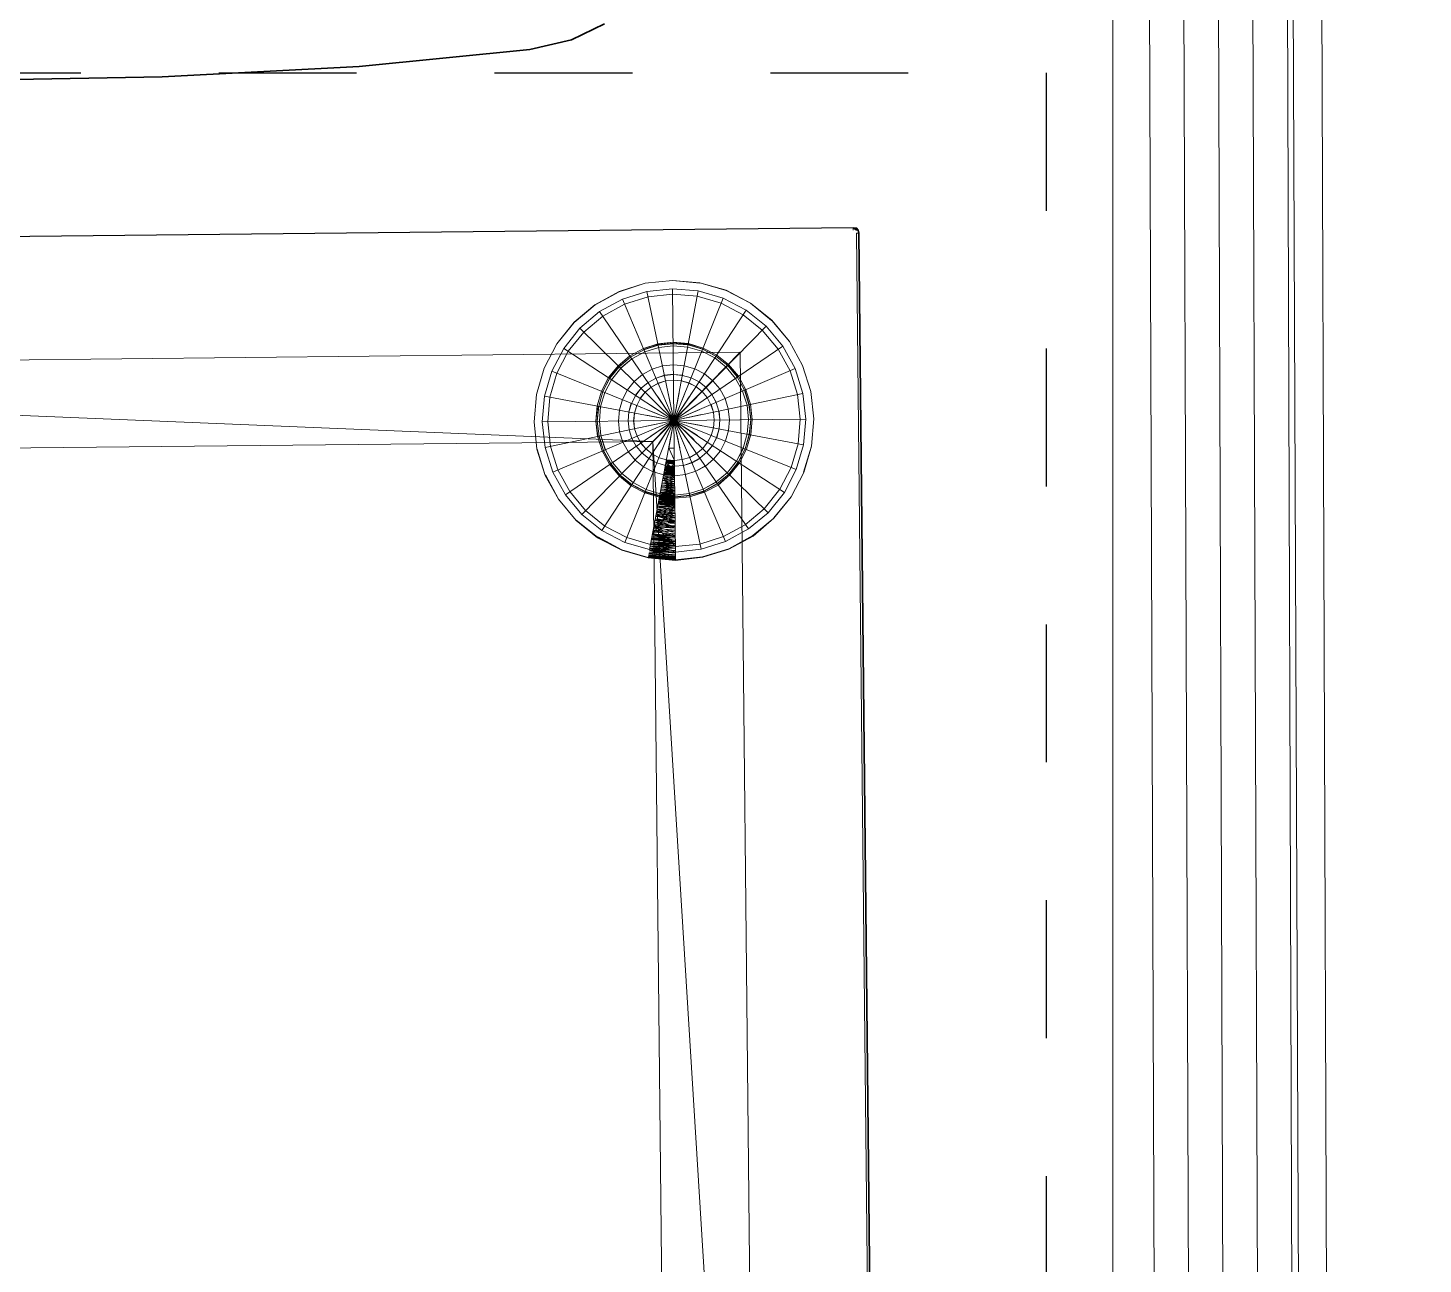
# Model space of a CAD drawing. Header units: millimetres. Extents: x 233224 to 234067, y -13631 to -11613.
# Drawn here: x 234019.46 to 234059.92, y -12731.96 to -12696.1 of the extents above; entities that cross this region are included whole.
import ezdxf

# ---------------------------------------------------------------- set-up
doc = ezdxf.new("R2010")
doc.units = ezdxf.units.MM
doc.header["$MEASUREMENT"] = 0
doc.set_wipeout_variables(frame=1)
doc.linetypes.add('Contour Line', pattern=[80, 40, -40])
doc.linetypes.add('Wipeout_Contour', pattern=[1000, 0, -1000])
doc.layers.add('2D Drafting - General_Pen_No__4', color=7, linetype='Continuous', lineweight=20, true_color=0x029e21)
doc.layers.add('Structural - Bearing_Pen_No__87', color=7, linetype='Continuous', lineweight=20, true_color=0x6a6a6a)
for name, color, linetype in [('A_FLOR_PATT', 7, 'Continuous'), ('Doseme - BA', 7, 'Continuous'), ('Structural - Bearing', 7, 'Continuous')]:
    doc.layers.add(name, color=color, linetype=linetype)
for name, color, linetype, lineweight in [('A_FLOR_PATT_Pen_No__7', 7, 'Continuous', 35), ('Doseme - BA_Pen_No__41', 7, 'Continuous', 25), ('Int - Furniture _Pen_No__75', 6, 'Continuous', 20)]:
    doc.layers.add(name, color=color, linetype=linetype, lineweight=lineweight)

# ---------------------------------------------------------------- blocks, each defined once
blk = doc.blocks.new('Slab_23', base_point=(233941.61, -4471.6))
at = {"layer": 'Doseme - BA_Pen_No__41', "linetype": 'Contour Line', "flags": 128}
blk.add_lwpolyline([(233941.61, -4471.6), (233941.61, -5171.6), (233241.61, -5171.6), (233241.61, -4471.6)], close=True, dxfattribs=at)
blk = doc.blocks.new('Wall_28', base_point=(233960.98, -1398.43))
at = {"color": 254, "linetype": 'Wipeout_Contour', "lineweight": 0, "ltscale": 936822.845006}
blk.add_wipeout([(234050.92, -12901.88), (234010.98, -1398.25), (234000.98, -1398.29), (234040.92, -12901.91)], dxfattribs=at).dxf.layer = 'Structural - Bearing'
at = {"color": 254, "linetype": 'Wipeout_Contour', "lineweight": 0, "ltscale": 936782.880162}
blk.add_wipeout([(234040.92, -12901.91), (234000.98, -1398.29), (233990.98, -1398.32), (234030.92, -12901.95)], dxfattribs=at).dxf.layer = 'Structural - Bearing'
at = {"color": 254, "linetype": 'Wipeout_Contour', "lineweight": 0, "ltscale": 936742.91532}
blk.add_wipeout([(234030.92, -12901.95), (233990.98, -1398.32), (233980.98, -1398.36), (234020.92, -12901.98)], dxfattribs=at).dxf.layer = 'Structural - Bearing'
at = {"color": 254, "linetype": 'Wipeout_Contour', "lineweight": 0, "ltscale": 936702.950482}
blk.add_wipeout([(234020.92, -12901.98), (233980.98, -1398.36), (233970.98, -1398.39), (234010.92, -12902.01)], dxfattribs=at).dxf.layer = 'Structural - Bearing'
at = {"color": 254, "linetype": 'Wipeout_Contour', "lineweight": 0, "ltscale": 936662.985647}
blk.add_wipeout([(234010.92, -12902.01), (233970.98, -1398.39), (233960.98, -1398.43), (234000.92, -12902.05)], dxfattribs=at).dxf.layer = 'Structural - Bearing'
at = {"layer": 'Structural - Bearing_Pen_No__87', "linetype": 'Continuous'}
for p, q in [((234010.92, -12902.01), (233970.98, -1398.39)), ((234020.92, -12901.98), (233980.98, -1398.36)), ((234030.92, -12901.95), (233990.98, -1398.32)), ((234040.92, -12901.91), (234000.98, -1398.29))]:
    blk.add_line(p, q, dxfattribs=at)
at = {"layer": 'Structural - Bearing_Pen_No__87', "linetype": 'Continuous', "flags": 128}
for points in [[(233960.98, -1398.43), (234000.92, -12902.05)], [(234050.92, -12901.88), (234010.98, -1398.25)]]:
    blk.add_lwpolyline(points, dxfattribs=at)
blk = doc.blocks.new('k70_2')
at = {"layer": 'Int - Furniture _Pen_No__75', "linetype": 'Continuous'}
for p, q in [((707.21, 9.34), (699.78, 705.28)), ((707.08, 9.34), (699.78, 705.28)), ((707.21, 9.34), (699.91, 705.29)), ((634.1, 77.85), (658.09, 665.23)), ((664.57, 48.02), (658.09, 665.23)), ((628.26, 634.77), (634.1, 77.85)), ((614.35, 110.12), (622.49, 114.6)), ((614.35, 110.06), (622.49, 114.6)), ((614.35, 110.06), (622.61, 114.54)), ((622.49, 114.6), (631.49, 117.44)), ((622.49, 114.6), (631.49, 117.38)), ((623.61, 112.04), (632, 114.7)), ((631.49, 117.44), (640.76, 118.45)), ((632, 114.7), (640.79, 115.64)), ((632, 114.7), (641.26, 70.61)), ((640.76, 118.45), (650.17, 117.63)), ((640.79, 115.64), (649.58, 114.89)), ((640.79, 115.64), (641.26, 70.61)), ((649.58, 114.89), (641.26, 70.61)), ((649.58, 114.89), (658.15, 112.4)), ((650.17, 117.63), (659.1, 114.99)), ((650.17, 117.57), (659.1, 114.99)), ((659.1, 114.99), (667.45, 110.61)), ((659.1, 114.99), (667.45, 110.67)), ((607.1, 104.06), (614.35, 110.12)), ((607.1, 104.06), (614.35, 110.06)), ((615.84, 107.75), (623.61, 112.04)), ((624.36, 110.35), (616.95, 106.24)), ((623.61, 112.04), (641.26, 70.61)), ((632.39, 112.87), (624.36, 110.35)), ((640.81, 113.75), (632.39, 112.87)), ((649.23, 113.05), (640.81, 113.75)), ((658.15, 112.4), (641.26, 70.61)), ((657.44, 110.7), (649.23, 113.05)), ((664.93, 106.75), (657.44, 110.7)), ((658.15, 112.4), (665.88, 108.28)), ((667.45, 110.67), (674.83, 104.77)), ((667.45, 110.61), (674.71, 104.71)), ((609.07, 102.13), (615.84, 107.75)), ((616.95, 106.24), (610.42, 100.8)), ((615.84, 107.75), (641.26, 70.61)), ((665.88, 108.28), (641.26, 70.61)), ((671.46, 101.44), (664.93, 106.75)), ((665.88, 108.28), (672.78, 102.8)), ((601.18, 96.74), (607.1, 104.06)), ((601.18, 96.8), (607.1, 104.06)), ((601.31, 96.74), (607.1, 104.06)), ((601.31, 96.74), (607.22, 104)), ((603.65, 95.23), (609.07, 102.13)), ((610.42, 100.8), (605.12, 94.22)), ((609.07, 102.13), (641.26, 70.61)), ((672.78, 102.8), (641.26, 70.61)), ((676.89, 94.97), (671.46, 101.44)), ((672.78, 102.8), (678.46, 96.02)), ((674.71, 104.77), (680.77, 97.57)), ((680.77, 97.63), (674.83, 104.77)), ((674.83, 104.77), (680.77, 97.57)), ((596.88, 88.45), (601.18, 96.8)), ((596.88, 88.45), (601.31, 96.74)), ((596.88, 88.45), (601.18, 96.74)), ((597, 88.39), (601.43, 96.68)), ((635.85, 96.73), (630.87, 95.16)), ((630.99, 94.73), (635.86, 96.31)), ((630.99, 94.73), (635.86, 96.24)), ((636.12, 95.57), (631.24, 94.06)), ((631.24, 94.12), (636.12, 95.57)), ((635.85, 96.73), (640.98, 97.27)), ((635.85, 96.67), (640.98, 97.27)), ((635.86, 96.24), (640.98, 96.84)), ((636.12, 95.57), (640.99, 96.11)), ((640.98, 97.27), (646.23, 96.78)), ((640.98, 97.27), (646.23, 96.84)), ((640.98, 96.84), (646.12, 96.42)), ((640.98, 96.84), (646.12, 96.35)), ((640.99, 96.11), (646, 95.68)), ((678.46, 96.02), (641.26, 70.61)), ((646, 95.68), (650.77, 94.27)), ((646.12, 96.35), (651.13, 94.94)), ((651.25, 95.37), (646.23, 96.84)), ((678.46, 96.02), (682.7, 88.25)), ((685.37, 89.38), (680.77, 97.63)), ((680.77, 97.57), (685.25, 89.32)), ((680.77, 97.57), (685.25, 89.38)), ((599.57, 87.38), (603.65, 95.23)), ((605.12, 94.22), (601.29, 86.73)), ((603.65, 95.23), (641.26, 70.61)), ((622.26, 89.27), (626.26, 92.67)), ((622.26, 89.27), (626.26, 92.6)), ((622.5, 88.96), (626.5, 92.3)), ((622.5, 88.96), (626.5, 92.24)), ((626.88, 91.64), (623.12, 88.42)), ((630.87, 95.16), (626.26, 92.67)), ((626.5, 92.3), (630.99, 94.79)), ((626.5, 92.24), (630.99, 94.73)), ((631.24, 94.06), (626.88, 91.64)), ((655.19, 91.93), (650.77, 94.27)), ((651.13, 94.94), (655.68, 92.61)), ((651.13, 94.94), (655.68, 92.55)), ((655.91, 92.98), (651.25, 95.37)), ((659.14, 88.79), (655.19, 91.93)), ((655.68, 92.61), (659.74, 89.41)), ((655.68, 92.55), (659.61, 89.35)), ((655.91, 92.98), (659.98, 89.66)), ((655.91, 92.91), (659.98, 89.66)), ((681, 87.56), (676.89, 94.97)), ((594.28, 79.45), (596.88, 88.45)), ((594.41, 79.45), (597, 88.39)), ((597.1, 78.93), (599.57, 87.38)), ((601.29, 86.73), (598.81, 78.58)), ((599.57, 87.38), (641.26, 70.61)), ((618.88, 85.2), (622.26, 89.27)), ((619, 85.2), (622.26, 89.27)), ((619.26, 84.97), (622.5, 88.96)), ((619.38, 84.97), (622.5, 88.96)), ((623.12, 88.42), (619.99, 84.54)), ((627.69, 83.89), (630.59, 86.3)), ((627.69, 83.89), (630.59, 86.24)), ((633.87, 88.11), (630.59, 86.3)), ((633.87, 88.11), (637.4, 89.18)), ((633.87, 88.05), (637.4, 89.18)), ((635.13, 85), (638.05, 85.95)), ((635.13, 85.06), (638.05, 85.95)), ((637.4, 89.18), (641.06, 89.58)), ((638.05, 85.95), (641.09, 86.28)), ((641.06, 89.58), (644.84, 89.25)), ((641.09, 86.28), (644.15, 86.02)), ((682.7, 88.25), (641.26, 70.61)), ((644.15, 86.02), (647.21, 85.19)), ((644.15, 86.02), (647.09, 85.13)), ((644.84, 89.25), (648.39, 88.2)), ((644.84, 89.25), (648.39, 88.26)), ((651.71, 86.53), (648.39, 88.26)), ((651.71, 86.53), (654.55, 84.18)), ((651.71, 86.47), (654.55, 84.18)), ((659.14, 88.85), (662.35, 84.99)), ((662.35, 84.99), (659.14, 88.79)), ((659.61, 89.35), (662.95, 85.42)), ((659.74, 89.35), (662.95, 85.42)), ((659.98, 89.66), (663.32, 85.67)), ((683.53, 79.47), (681, 87.56)), ((682.7, 88.25), (685.35, 79.86)), ((685.25, 89.38), (688.16, 80.44)), ((685.37, 89.38), (688.16, 80.44)), ((618.88, 85.2), (616.49, 80.54)), ((616.86, 80.42), (619.26, 84.97)), ((616.98, 80.36), (619.38, 84.97)), ((617.6, 80.12), (619.99, 84.54)), ((625.4, 81), (627.69, 83.89)), ((630.15, 81.6), (628.23, 79.2)), ((632.45, 83.51), (630.15, 81.6)), ((631.52, 80.2), (633.57, 82)), ((631.52, 80.2), (633.57, 81.94)), ((635.13, 85), (632.45, 83.51)), ((633.57, 81.94), (635.88, 83.24)), ((633.57, 82), (635.88, 83.24)), ((635.88, 83.24), (638.43, 84.07)), ((638.43, 84.07), (641.11, 84.39)), ((638.43, 84.07), (641.11, 84.33)), ((641.11, 84.39), (643.8, 84.12)), ((641.11, 84.33), (643.8, 84.12)), ((643.8, 84.12), (646.49, 83.35)), ((643.8, 84.12), (646.37, 83.35)), ((646.37, 83.35), (648.83, 82.1)), ((649.91, 83.7), (647.09, 85.13)), ((648.83, 82.16), (650.92, 80.41)), ((648.83, 82.1), (650.92, 80.41)), ((649.91, 83.76), (652.25, 81.83)), ((649.91, 83.7), (652.25, 81.83)), ((652.25, 81.83), (654.23, 79.47)), ((654.55, 84.18), (657.02, 81.33)), ((657.02, 81.33), (658.76, 78.05)), ((662.35, 84.99), (664.71, 80.61)), ((662.95, 85.42), (665.44, 80.93)), ((662.95, 85.42), (665.44, 80.87)), ((663.32, 85.67), (665.81, 81.05)), ((634.1, 77.85), (47.29, 41.54)), ((634.1, 77.85), (77.24, 72.01)), ((593.41, 70.1), (594.28, 79.45)), ((593.53, 70.1), (594.41, 79.45)), ((593.53, 70.1), (594.28, 79.45)), ((594.28, 79.45), (593.65, 70.11)), ((594.65, 79.4), (593.65, 70.11)), ((593.65, 70.11), (594.53, 79.4)), ((593.65, 70.11), (594.41, 79.39)), ((593.77, 70.11), (594.65, 79.4)), ((594.89, 79.33), (593.77, 70.11)), ((593.9, 70.11), (594.65, 79.4)), ((594.41, 79.39), (593.9, 70.11)), ((594.02, 70.11), (594.89, 79.33)), ((595.26, 79.27), (594.02, 70.11)), ((594.65, 79.4), (594.26, 70.11)), ((594.26, 70.11), (595.14, 79.27)), ((594.51, 70.11), (595.26, 79.27)), ((595.88, 79.16), (594.51, 70.11)), ((595.14, 79.27), (594.75, 70.12)), ((594.75, 70.12), (595.64, 79.22)), ((595.12, 70.12), (595.88, 79.16)), ((596.74, 78.99), (595.12, 70.12)), ((595.64, 79.22), (595.36, 70.12)), ((595.36, 70.12), (596.25, 79.1)), ((595.85, 70.13), (596.74, 78.99)), ((597.47, 78.82), (595.85, 70.13)), ((596.25, 79.1), (596.09, 70.13)), ((596.09, 70.13), (596.86, 78.99)), ((596.21, 70.13), (597.1, 78.93)), ((599.79, 78.41), (596.21, 70.13)), ((596.7, 70.14), (597.47, 78.82)), ((598.32, 78.7), (596.7, 70.14)), ((596.86, 78.99), (596.83, 70.14)), ((596.83, 70.14), (597.59, 78.82)), ((597.1, 78.93), (641.26, 70.61)), ((597.59, 78.82), (597.56, 70.15)), ((597.56, 70.15), (598.32, 78.7)), ((599.05, 78.52), (597.56, 70.15)), ((598.17, 70.15), (598.81, 78.58)), ((599.18, 78.52), (598.17, 70.15)), ((598.32, 78.7), (598.29, 70.15)), ((598.29, 70.15), (598.93, 78.58)), ((598.29, 70.15), (599.05, 78.52)), ((605.42, 77.31), (598.29, 70.15)), ((598.81, 78.58), (598.41, 70.16)), ((598.41, 70.16), (599.18, 78.52)), ((598.41, 70.16), (599.05, 78.52)), ((599.79, 78.41), (598.41, 70.16)), ((598.93, 78.58), (599.02, 70.16)), ((599.05, 78.52), (599.02, 70.16)), ((599.02, 70.16), (599.66, 78.41)), ((599.02, 70.16), (599.79, 78.41)), ((602.48, 77.89), (599.02, 70.16)), ((599.14, 70.16), (599.79, 78.41)), ((600.9, 78.17), (599.14, 70.16)), ((599.66, 78.41), (599.88, 70.17)), ((599.66, 78.41), (599.75, 70.17)), ((599.75, 70.17), (600.4, 78.3)), ((599.88, 70.17), (600.65, 78.23)), ((600.24, 70.17), (600.9, 78.17)), ((602.24, 77.95), (600.24, 70.17)), ((600.4, 78.3), (600.37, 70.18)), ((600.37, 70.18), (601.14, 78.17)), ((600.65, 78.23), (601.1, 70.18)), ((601.14, 78.17), (601.1, 70.18)), ((601.1, 70.18), (601.75, 78.06)), ((601.46, 70.19), (602.24, 77.95)), ((603.7, 77.65), (601.46, 70.19)), ((601.75, 78.06), (601.71, 70.19)), ((601.71, 70.19), (602.36, 77.95)), ((601.75, 78.06), (602.44, 70.2)), ((601.83, 70.19), (602.48, 77.89)), ((604.92, 77.42), (601.83, 70.19)), ((602.36, 77.95), (612.45, 70.3)), ((602.44, 70.2), (603.09, 77.78)), ((603.05, 70.2), (603.7, 77.65)), ((605.17, 77.43), (603.05, 70.2)), ((603.09, 77.78), (603.78, 70.21)), ((603.78, 70.21), (604.44, 77.54)), ((604.39, 70.22), (604.92, 77.42)), ((607.25, 77.02), (604.39, 70.22)), ((604.44, 77.54), (605.25, 70.23)), ((604.52, 70.22), (605.17, 77.43)), ((606.52, 77.14), (604.52, 70.22)), ((604.88, 70.22), (605.42, 77.31)), ((607.01, 77.02), (604.88, 70.22)), ((605.25, 70.23), (605.79, 77.25)), ((605.79, 77.25), (606.47, 70.24)), ((605.98, 70.24), (606.52, 77.14)), ((607.62, 76.9), (605.98, 70.24)), ((606.47, 70.24), (607.13, 77.02)), ((606.47, 70.24), (607.01, 77.02)), ((608.6, 76.73), (606.47, 70.24)), ((606.71, 70.24), (607.25, 77.02)), ((609.21, 76.62), (606.71, 70.24)), ((607.08, 70.25), (607.62, 76.9)), ((608.72, 76.73), (607.08, 70.25)), ((607.13, 77.02), (607.93, 70.26)), ((607.93, 70.26), (608.47, 76.79)), ((608.06, 70.26), (608.6, 76.73)), ((610.32, 76.44), (608.06, 70.26)), ((608.18, 70.26), (608.72, 76.73)), ((609.82, 76.5), (608.18, 70.26)), ((608.47, 76.79), (609.4, 70.27)), ((608.67, 70.26), (609.21, 76.62)), ((610.93, 76.33), (608.67, 70.26)), ((609.28, 70.27), (609.82, 76.5)), ((610.93, 76.33), (609.28, 70.27)), ((609.4, 70.27), (609.94, 76.5)), ((609.76, 70.27), (610.32, 76.44)), ((609.94, 76.5), (610.99, 70.29)), ((610.38, 70.28), (610.93, 76.33)), ((615.08, 75.52), (616.61, 80.54)), ((615.08, 75.52), (616.49, 80.54)), ((615.33, 75.46), (616.86, 80.42)), ((615.45, 75.46), (616.86, 80.42)), ((615.57, 75.47), (616.98, 80.36)), ((617.6, 80.12), (616.18, 75.28)), ((616.18, 75.34), (617.6, 80.12)), ((622.66, 74.13), (623.72, 77.68)), ((623.72, 77.68), (625.4, 81)), ((625.85, 73.49), (626.79, 76.43)), ((628.23, 79.2), (626.79, 76.43)), ((626.79, 76.43), (628.11, 79.2)), ((628.5, 75.72), (629.83, 78.12)), ((629.83, 78.12), (631.52, 80.2)), ((634.1, 77.85), (664.57, 48.02)), ((641.26, 70.61), (634.48, 77.3)), ((641.26, 70.61), (635.93, 78.48)), ((641.26, 70.61), (639.33, 79.99)), ((641.26, 70.61), (643.11, 80.03)), ((685.35, 79.86), (641.26, 70.61)), ((641.26, 70.61), (644.82, 79.49)), ((641.26, 70.61), (646.54, 78.59)), ((641.26, 70.61), (648.02, 77.45)), ((650.92, 80.41), (652.65, 78.36)), ((652.65, 78.36), (654.02, 75.99)), ((652.65, 78.36), (653.89, 75.99)), ((654.23, 79.47), (655.72, 76.74)), ((655.72, 76.74), (656.73, 73.82)), ((655.72, 76.74), (656.61, 73.82)), ((658.76, 78.05), (659.9, 74.52)), ((666.22, 75.81), (664.71, 80.61)), ((665.44, 80.87), (666.96, 76.01)), ((665.56, 80.93), (667.08, 76.01)), ((665.81, 81.05), (667.32, 76.07)), ((665.81, 81.05), (667.44, 76.07)), ((684.47, 71.06), (683.53, 79.47)), ((685.35, 79.86), (686.3, 71.08)), ((688.16, 80.44), (689.11, 71.11)), ((611.9, 76.16), (609.76, 70.27)), ((612.02, 76.1), (610.38, 70.28)), ((610.99, 70.29), (611.41, 76.21)), ((611.35, 70.29), (611.9, 76.16)), ((613.37, 75.86), (611.35, 70.29)), ((611.41, 76.21), (612.57, 70.3)), ((611.47, 70.29), (612.02, 76.1)), ((613, 75.92), (611.47, 70.29)), ((611.6, 70.29), (612.02, 76.1)), ((612.63, 75.98), (611.6, 70.29)), ((612.08, 70.3), (612.63, 75.98)), ((613.12, 75.92), (612.08, 70.3)), ((612.45, 70.3), (612.88, 75.92)), ((612.57, 70.3), (613, 75.92)), ((614.1, 75.69), (612.57, 70.3)), ((612.69, 70.31), (613.12, 75.92)), ((613.61, 75.81), (612.69, 70.31)), ((612.88, 75.92), (612.94, 70.31)), ((612.94, 70.31), (613.37, 75.86)), ((612.94, 70.31), (613.49, 75.86)), ((614.83, 75.58), (612.94, 70.31)), ((613, 75.92), (614.16, 70.32)), ((613.18, 70.31), (613.61, 75.81)), ((614.1, 75.75), (613.18, 70.31)), ((613.49, 75.86), (613.43, 70.31)), ((613.43, 70.31), (613.98, 75.75)), ((613.55, 70.31), (614.1, 75.75)), ((614.47, 75.63), (613.55, 70.31)), ((613.67, 70.32), (614.1, 75.69)), ((615.82, 75.4), (613.67, 70.32)), ((613.98, 75.75), (613.92, 70.32)), ((613.92, 70.32), (614.34, 75.63)), ((613.92, 70.32), (614.47, 75.63)), ((614.71, 75.58), (613.92, 70.32)), ((614.16, 70.32), (614.59, 75.64)), ((614.34, 75.63), (614.28, 70.32)), ((614.28, 70.32), (614.83, 75.58)), ((614.28, 70.32), (614.71, 75.58)), ((614.95, 75.52), (614.28, 70.32)), ((614.4, 70.32), (614.83, 75.58)), ((616.18, 75.34), (614.4, 70.32)), ((615.2, 75.52), (614.53, 70.32)), ((614.53, 70.32), (614.95, 75.52)), ((614.59, 75.64), (615.75, 70.34)), ((614.83, 75.58), (614.65, 70.33)), ((615.2, 75.52), (614.65, 70.33)), ((614.65, 70.33), (615.08, 75.52)), ((615.08, 75.52), (614.77, 70.33)), ((614.77, 70.33), (615.2, 75.52)), ((615.45, 75.46), (614.77, 70.33)), ((615.33, 75.46), (614.77, 70.33)), ((615.08, 75.52), (614.89, 70.33)), ((615.45, 75.46), (614.89, 70.33)), ((614.89, 70.33), (615.33, 75.46)), ((615.01, 70.33), (615.57, 75.47)), ((615.33, 75.46), (615.01, 70.33)), ((615.01, 70.33), (615.45, 75.46)), ((615.82, 75.4), (615.01, 70.33)), ((615.14, 70.33), (615.57, 75.47)), ((615.45, 75.46), (615.14, 70.33)), ((615.32, 75.52), (615.32, 75.46)), ((615.32, 75.46), (615.32, 75.52)), ((615.57, 75.47), (615.38, 70.33)), ((615.38, 70.33), (615.82, 75.4)), ((616.18, 75.34), (615.38, 70.33)), ((621.81, 74.24), (615.38, 70.33)), ((615.82, 75.4), (615.75, 70.34)), ((615.75, 70.34), (616.18, 75.34)), ((616.67, 75.23), (615.75, 70.34)), ((616.18, 75.28), (616.23, 70.34)), ((616.23, 70.34), (616.67, 75.23)), ((617.28, 75.11), (616.23, 70.34)), ((616.67, 75.23), (616.84, 70.35)), ((616.84, 70.35), (617.28, 75.11)), ((616.84, 70.35), (617.16, 75.11)), ((617.89, 75), (616.84, 70.35)), ((617.16, 75.11), (617.33, 70.35)), ((617.33, 70.35), (617.77, 75)), ((617.46, 70.36), (617.89, 75)), ((618.63, 74.88), (617.46, 70.36)), ((617.77, 75), (618.07, 70.36)), ((618.07, 70.36), (618.5, 74.88)), ((618.19, 70.36), (618.63, 74.88)), ((619.24, 74.76), (618.19, 70.36)), ((618.5, 74.88), (618.8, 70.37)), ((618.8, 70.37), (619.11, 74.76)), ((618.92, 70.37), (619.24, 74.76)), ((619.97, 74.59), (618.92, 70.37)), ((619.11, 74.76), (619.53, 70.38)), ((619.53, 70.38), (619.85, 74.65)), ((619.65, 70.38), (619.97, 74.59)), ((620.71, 74.48), (619.65, 70.38)), ((619.85, 74.65), (620.38, 70.39)), ((620.38, 70.39), (620.71, 74.48)), ((621.44, 74.3), (620.38, 70.39)), ((620.71, 74.48), (621.12, 70.39)), ((621.12, 70.39), (621.44, 74.3)), ((622.3, 74.19), (621.12, 70.39)), ((621.44, 74.3), (621.97, 70.4)), ((621.48, 70.4), (621.81, 74.24)), ((624.98, 73.66), (621.48, 70.4)), ((621.97, 70.4), (622.3, 74.19)), ((627.8, 73.14), (621.97, 70.4)), ((622.3, 74.19), (626.49, 70.45)), ((622.34, 70.41), (622.66, 74.13)), ((622.79, 74.07), (622.34, 70.41)), ((622.66, 74.13), (622.46, 70.41)), ((622.91, 74.07), (622.46, 70.41)), ((622.46, 70.41), (622.79, 74.07)), ((622.79, 74.07), (622.58, 70.41)), ((622.58, 70.41), (622.91, 74.07)), ((623.15, 74.02), (622.58, 70.41)), ((622.91, 74.07), (622.7, 70.41)), ((622.7, 70.41), (623.03, 74.01)), ((622.83, 70.41), (623.15, 74.02)), ((623.52, 73.96), (622.83, 70.41)), ((622.95, 70.41), (623.27, 74.02)), ((623.03, 74.01), (622.95, 70.41)), ((623.27, 74.02), (623.19, 70.42)), ((623.19, 70.42), (623.52, 73.96)), ((623.88, 73.9), (623.19, 70.42)), ((623.52, 73.96), (623.56, 70.42)), ((623.56, 70.42), (623.88, 73.9)), ((624.25, 73.79), (623.56, 70.42)), ((623.88, 73.9), (623.8, 70.42)), ((623.8, 70.42), (624.13, 73.85)), ((623.92, 70.42), (624.25, 73.79)), ((626.7, 73.38), (623.92, 70.42)), ((624.13, 73.85), (624.05, 70.42)), ((624.05, 70.42), (624.37, 73.79)), ((624.37, 73.79), (624.29, 70.43)), ((624.29, 70.43), (624.62, 73.72)), ((624.62, 73.72), (624.66, 70.43)), ((624.66, 70.43), (624.86, 73.66)), ((624.78, 70.43), (624.98, 73.66)), ((625.36, 73.61), (624.78, 70.43)), ((624.86, 73.66), (624.9, 70.43)), ((624.9, 70.43), (625.11, 73.67)), ((625.02, 70.43), (625.36, 73.61)), ((625.6, 73.55), (625.02, 70.43)), ((625.11, 73.67), (625.15, 70.44)), ((625.15, 70.44), (625.36, 73.61)), ((625.73, 73.55), (625.27, 70.44)), ((625.27, 70.44), (625.6, 73.55)), ((625.36, 73.61), (625.39, 70.44)), ((625.39, 70.44), (625.6, 73.55)), ((625.6, 73.55), (625.51, 70.44)), ((625.51, 70.44), (625.73, 73.55)), ((625.85, 73.49), (625.51, 70.44)), ((625.73, 73.49), (625.63, 70.44)), ((625.63, 70.44), (625.85, 73.49)), ((626.37, 70.45), (626.7, 73.38)), ((626.95, 73.33), (626.37, 70.45)), ((626.49, 70.45), (626.7, 73.32)), ((626.7, 73.32), (626.73, 70.45)), ((626.73, 70.45), (626.95, 73.33)), ((627.19, 73.27), (626.73, 70.45)), ((626.95, 73.27), (626.98, 70.46)), ((626.98, 70.46), (627.19, 73.27)), ((627.43, 73.2), (626.98, 70.46)), ((627.56, 73.2), (627.1, 70.46)), ((627.1, 70.46), (627.43, 73.2)), ((627.19, 73.27), (627.22, 70.46)), ((627.22, 70.46), (627.43, 73.2)), ((627.43, 73.2), (627.34, 70.46)), ((627.34, 70.46), (627.56, 73.2)), ((627.68, 73.14), (627.34, 70.46)), ((627.56, 73.2), (627.46, 70.46)), ((627.8, 73.14), (627.46, 70.46)), ((627.46, 70.46), (627.68, 73.14)), ((627.68, 73.14), (627.59, 70.46)), ((627.59, 70.46), (627.8, 73.14)), ((631.84, 72.4), (627.59, 70.46)), ((627.8, 73.14), (628.5, 75.72)), ((631.74, 70.51), (631.84, 72.4)), ((641.26, 70.61), (631.84, 72.4)), ((641.26, 70.61), (632.43, 74.17)), ((641.26, 70.61), (633.26, 75.83)), ((641.26, 70.61), (649.26, 76)), ((641.26, 70.61), (650.13, 74.36)), ((641.26, 70.61), (650.64, 72.59)), ((653.89, 75.99), (654.78, 73.43)), ((654.02, 75.99), (654.78, 73.43)), ((654.78, 73.43), (655.05, 70.75)), ((656.61, 73.82), (657.01, 70.77)), ((656.73, 73.82), (657.13, 70.77)), ((656.73, 73.82), (657.01, 70.77)), ((659.9, 74.52), (660.3, 70.81)), ((666.77, 70.87), (666.22, 75.81)), ((666.96, 76.01), (667.5, 70.88)), ((667.08, 76.01), (667.63, 70.88)), ((667.32, 76.07), (667.99, 70.89)), ((667.44, 76.07), (667.99, 70.89)), ((594.48, 60.77), (593.41, 70.1)), ((593.53, 70.1), (593.41, 70.1)), ((593.65, 70.11), (593.53, 70.1)), ((594.48, 60.77), (593.53, 70.1)), ((594.61, 60.84), (593.65, 70.11)), ((593.9, 70.11), (593.65, 70.11)), ((594.26, 70.11), (593.9, 70.11)), ((594.75, 70.12), (594.26, 70.11)), ((595.36, 70.12), (594.75, 70.12)), ((596.09, 70.13), (595.36, 70.12)), ((596.21, 70.13), (596.09, 70.13)), ((641.26, 70.61), (596.21, 70.13)), ((597.28, 61.35), (596.21, 70.13)), ((597.28, 61.35), (641.26, 70.61)), ((598.17, 70.15), (598.99, 61.74)), ((599.93, 52.96), (641.26, 70.61)), ((604.17, 45.18), (641.26, 70.61)), ((609.73, 38.41), (641.26, 70.61)), ((615.19, 65.14), (614.65, 70.33)), ((615.55, 65.21), (615.01, 70.33)), ((615.67, 65.21), (615.14, 70.33)), ((616.28, 65.33), (615.75, 70.34)), ((616.62, 32.86), (641.26, 70.61)), ((622.74, 66.69), (622.34, 70.41)), ((624.49, 28.8), (641.26, 70.61)), ((625.91, 67.39), (625.63, 70.44)), ((626.91, 64.47), (625.91, 67.39)), ((626.79, 64.41), (625.91, 67.39)), ((627.86, 67.77), (627.59, 70.46)), ((628.61, 65.22), (627.86, 67.77)), ((641.26, 70.61), (631.88, 68.62)), ((641.26, 70.61), (632.51, 66.85)), ((632.93, 26.33), (641.26, 70.61)), ((641.26, 70.61), (633.37, 65.21)), ((641.26, 70.61), (634.62, 63.76)), ((641.26, 70.61), (636.09, 62.61)), ((641.26, 70.61), (639.53, 61.19)), ((686.3, 71.08), (641.26, 70.61)), ((641.73, 25.56), (641.26, 70.61)), ((641.26, 70.61), (643.31, 61.23)), ((650.51, 26.51), (641.26, 70.61)), ((641.26, 70.61), (645.01, 61.79)), ((659.02, 29.16), (641.26, 70.61)), ((641.26, 70.61), (646.71, 62.72)), ((666.67, 33.39), (641.26, 70.61)), ((641.26, 70.61), (648.16, 63.9)), ((673.45, 39.08), (641.26, 70.61)), ((641.26, 70.61), (649.37, 65.38)), ((678.99, 45.97), (641.26, 70.61)), ((641.26, 70.61), (650.21, 67.04)), ((683.06, 53.83), (641.26, 70.61)), ((641.26, 70.61), (650.68, 68.81)), ((685.54, 62.28), (641.26, 70.61)), ((654.84, 68.06), (654, 65.49)), ((654.84, 68.06), (654.13, 65.49)), ((655.05, 70.75), (654.84, 68.06)), ((655.85, 64.78), (656.67, 67.72)), ((657.01, 70.77), (656.67, 67.72)), ((657.01, 70.77), (656.79, 67.72)), ((659.98, 67.08), (658.91, 63.53)), ((660.3, 70.81), (659.98, 67.08)), ((666.33, 65.86), (666.77, 70.87)), ((667.5, 70.88), (667.07, 65.75)), ((667.75, 70.88), (667.19, 65.75)), ((667.99, 70.89), (667.43, 65.69)), ((667.99, 70.89), (667.55, 65.69)), ((683.7, 62.63), (684.47, 71.06)), ((686.3, 71.08), (685.54, 62.28)), ((689.11, 71.11), (688.22, 61.76)), ((689.11, 71.11), (688.35, 61.76)), ((616.71, 60.16), (615.19, 65.14)), ((616.83, 60.16), (615.19, 65.14)), ((617.19, 60.28), (615.55, 65.21)), ((617.07, 60.28), (615.55, 65.21)), ((615.67, 65.21), (617.19, 60.34)), ((617.19, 60.28), (615.67, 65.21)), ((617.8, 60.59), (616.28, 65.33)), ((623.88, 63.16), (622.74, 66.69)), ((625.62, 59.88), (623.88, 63.16)), ((625.74, 59.94), (623.88, 63.16)), ((628.29, 61.68), (626.79, 64.41)), ((626.91, 64.47), (628.41, 61.74)), ((629.99, 62.86), (628.61, 65.22)), ((631.72, 60.79), (629.99, 62.86)), ((631.72, 60.73), (629.99, 62.86)), ((652.81, 63.1), (651.12, 60.94)), ((652.81, 63.1), (651.12, 61)), ((654.41, 62.01), (652.48, 59.61)), ((654, 65.49), (652.81, 63.1)), ((654.13, 65.49), (652.81, 63.1)), ((655.85, 64.78), (654.41, 62.01)), ((655.85, 64.72), (654.41, 62.01)), ((658.91, 63.53), (657.24, 60.21)), ((664.92, 61.08), (666.33, 65.86)), ((667.07, 65.75), (665.65, 60.79)), ((667.07, 65.75), (665.65, 60.85)), ((667.19, 65.75), (665.65, 60.79)), ((667.55, 65.69), (666.02, 60.67)), ((667.43, 65.69), (666.02, 60.67)), ((681.35, 54.49), (683.7, 62.63)), ((685.54, 62.28), (683.06, 53.83)), ((597.26, 51.83), (594.48, 60.77)), ((597.38, 51.89), (594.61, 60.84)), ((599.93, 52.96), (597.28, 61.35)), ((598.99, 61.74), (601.63, 53.65)), ((616.71, 60.16), (619.19, 55.54)), ((619.56, 55.73), (617.07, 60.28)), ((619.68, 55.79), (617.19, 60.34)), ((619.68, 55.79), (617.19, 60.28)), ((617.8, 60.59), (620.29, 56.22)), ((620.17, 56.16), (617.8, 60.59)), ((627.97, 57.04), (625.62, 59.88)), ((628.41, 61.74), (630.39, 59.38)), ((632.73, 57.46), (630.27, 59.38)), ((632.73, 57.46), (630.39, 59.38)), ((633.81, 59.11), (631.72, 60.79)), ((635.43, 56.07), (632.73, 57.46)), ((635.43, 56.01), (632.73, 57.46)), ((636.14, 57.85), (633.81, 59.11)), ((636.14, 57.85), (633.81, 59.05)), ((638.71, 57.09), (636.14, 57.85)), ((646.64, 57.96), (644.08, 57.14)), ((646.76, 57.9), (644.08, 57.14)), ((649.07, 59.27), (646.64, 57.96)), ((650.18, 57.64), (647.39, 56.2)), ((650.18, 57.64), (647.51, 56.14)), ((651.12, 61), (649.07, 59.27)), ((652.48, 59.61), (650.18, 57.64)), ((654.83, 57.32), (652.04, 54.97)), ((654.83, 57.32), (652.04, 54.91)), ((657.24, 60.21), (654.83, 57.32)), ((662.65, 56.67), (664.92, 61.08)), ((665.65, 60.85), (663.26, 56.25)), ((665.65, 60.79), (663.26, 56.25)), ((666.02, 60.67), (663.63, 56.01)), ((688.35, 61.76), (685.64, 52.76)), ((688.35, 61.76), (685.76, 52.76)), ((604.17, 45.18), (599.93, 52.96)), ((601.63, 53.65), (605.62, 46.24)), ((622.66, 51.55), (619.19, 55.54)), ((622.66, 51.55), (619.31, 55.54)), ((622.89, 51.85), (619.68, 55.79)), ((620.29, 56.22), (623.5, 52.35)), ((630.92, 54.69), (627.97, 57.04)), ((630.92, 54.69), (634.24, 52.95)), ((634.24, 53.01), (630.92, 54.69)), ((637.79, 51.95), (634.24, 53.01)), ((637.79, 51.95), (634.24, 52.95)), ((635.43, 56.07), (638.37, 55.19)), ((638.37, 55.19), (635.43, 56.01)), ((641.42, 54.92), (638.37, 55.19)), ((641.4, 56.88), (638.71, 57.09)), ((641.4, 56.81), (638.71, 57.09)), ((644.08, 57.14), (641.4, 56.81)), ((644.08, 57.14), (641.4, 56.88)), ((644.47, 55.26), (641.42, 54.92)), ((644.47, 55.2), (641.42, 54.92)), ((647.39, 56.2), (644.47, 55.26)), ((648.76, 53.16), (645.23, 52.03)), ((648.76, 53.1), (645.23, 52.03)), ((652.04, 54.91), (648.76, 53.1)), ((659.52, 52.73), (655.64, 49.52)), ((659.52, 52.73), (662.65, 56.67)), ((662.65, 56.61), (659.52, 52.73)), ((663.26, 56.25), (660, 52.24)), ((663.63, 56.01), (660.37, 51.94)), ((677.4, 46.99), (681.35, 54.49)), ((683.06, 53.83), (678.99, 45.97)), ((685.64, 52.76), (681.32, 44.47)), ((685.76, 52.76), (681.32, 44.41)), ((47.29, 41.54), (664.57, 48.02)), ((601.74, 43.58), (597.26, 51.83)), ((601.87, 43.64), (597.26, 51.83)), ((601.87, 43.64), (597.38, 51.89)), ((626.72, 48.23), (622.66, 51.55)), ((626.72, 48.29), (622.66, 51.55)), ((626.96, 48.66), (622.89, 51.85)), ((627.32, 49.22), (623.5, 52.35)), ((626.72, 48.23), (631.39, 45.84)), ((631.5, 46.27), (626.96, 48.66)), ((631.5, 46.27), (626.96, 48.6)), ((627.32, 49.22), (631.74, 46.94)), ((631.74, 46.88), (627.32, 49.22)), ((641.46, 51.63), (637.79, 51.95)), ((645.23, 52.03), (641.46, 51.63)), ((651.26, 47.15), (655.64, 49.52)), ((656.14, 48.97), (651.64, 46.48)), ((651.77, 46.05), (656.38, 48.54)), ((660, 52.24), (656.14, 48.91)), ((660, 52.24), (656.14, 48.97)), ((660.37, 51.94), (656.38, 48.6)), ((660.37, 51.94), (656.38, 48.54)), ((607.8, 36.43), (601.74, 43.58)), ((607.8, 36.43), (601.87, 43.64)), ((609.73, 38.41), (604.17, 45.18)), ((605.62, 46.24), (611.06, 39.77)), ((631.39, 45.84), (636.4, 44.36)), ((636.4, 44.85), (631.5, 46.27)), ((636.4, 44.79), (631.5, 46.27)), ((631.74, 46.94), (636.64, 45.53)), ((641.53, 44.36), (636.4, 44.85)), ((641.53, 44.36), (636.4, 44.79)), ((641.53, 44.3), (636.4, 44.79)), ((636.4, 44.36), (641.54, 43.87)), ((636.64, 45.53), (641.53, 45.1)), ((641.53, 45.1), (646.52, 45.63)), ((646.66, 44.96), (641.53, 44.36)), ((646.66, 44.9), (641.53, 44.36)), ((641.54, 43.87), (646.78, 44.47)), ((646.52, 45.63), (651.26, 47.15)), ((651.64, 46.48), (646.66, 44.9)), ((651.64, 46.48), (646.66, 44.96)), ((651.64, 46.42), (646.66, 44.9)), ((646.78, 44.47), (651.77, 46.05)), ((672.1, 40.41), (677.4, 46.99)), ((678.99, 45.97), (673.45, 39.08)), ((681.32, 44.47), (675.42, 37.21)), ((681.32, 44.41), (675.54, 37.14)), ((616.62, 32.86), (609.73, 38.41)), ((611.06, 39.77), (617.71, 34.47)), ((665.68, 34.97), (672.1, 40.41)), ((673.45, 39.08), (666.67, 33.39)), ((615.19, 30.53), (607.8, 36.43)), ((615.19, 30.59), (607.92, 36.5)), ((617.71, 34.47), (625.2, 30.51)), ((658.28, 30.86), (665.68, 34.97)), ((666.67, 33.39), (659.02, 29.16)), ((675.42, 37.14), (668.28, 31.15)), ((675.54, 37.14), (668.28, 31.09)), ((675.42, 37.14), (668.28, 31.09)), ((623.41, 26.23), (615.19, 30.59)), ((623.41, 26.23), (615.19, 30.53)), ((624.49, 28.8), (616.62, 32.86)), ((632.93, 26.33), (624.49, 28.8)), ((625.2, 30.51), (633.28, 28.16)), ((650.12, 28.34), (658.28, 30.86)), ((659.02, 29.16), (650.51, 26.51)), ((668.28, 31.15), (660.03, 26.67)), ((668.28, 31.09), (660.03, 26.61)), ((632.47, 23.57), (623.41, 26.23)), ((632.47, 23.63), (623.53, 26.29)), ((641.73, 25.56), (632.93, 26.33)), ((633.28, 28.16), (641.71, 27.46)), ((641.71, 27.46), (650.12, 28.34)), ((650.51, 26.51), (641.73, 25.56)), ((660.03, 26.61), (651.15, 23.83)), ((660.03, 26.61), (651.15, 23.77)), ((641.76, 22.82), (632.47, 23.63)), ((641.76, 22.76), (632.47, 23.57)), ((651.15, 23.83), (641.76, 22.82)), ((651.15, 23.77), (641.76, 22.76)), ((705.27, 8.22), (9.26, 0.92)), ((9.27, 0), (705.27, 7.55)), ((9.27, 0.25), (705.27, 7.55)), ((9.27, 0), (705.28, 7.3)), ((705.27, 7.55), (705.27, 8.22)), ((705.27, 7.55), (706.37, 7.75)), ((706.25, 7.74), (705.27, 7.55)), ((705.27, 7.55), (705.28, 7.3)), ((705.28, 7.3), (706.37, 7.75)), ((705.28, 7.3), (706.25, 7.74)), ((705.28, 7.3), (706.37, 7.57)), ((706.85, 8.36), (706.25, 7.74)), ((706.37, 7.57), (706.25, 7.74)), ((707.08, 9.34), (706.35, 9.33)), ((706.36, 8.36), (707.08, 9.34)), ((706.36, 8.36), (707.09, 8.73)), ((706.36, 8.36), (706.37, 7.75)), ((706.37, 7.57), (706.85, 8.36)), ((706.37, 7.75), (707.09, 8.36)), ((706.37, 7.57), (707.09, 8.36)), ((707.1, 8.24), (706.37, 7.57)), ((706.37, 7.75), (706.37, 7.57)), ((707.08, 9.34), (706.85, 8.36)), ((707.1, 8.24), (706.85, 8.36)), ((707.08, 9.34), (707.09, 8.73)), ((707.08, 9.34), (707.21, 9.34)), ((707.09, 8.36), (707.09, 8.73)), ((707.09, 8.36), (707.1, 8.24)), ((707.1, 8.24), (707.21, 9.34))]:
    blk.add_line(p, q, dxfattribs=at)
blk = doc.blocks.new('Chair - Sirt yuvarlak Kollu_2')
at = {"layer": 'A_FLOR_PATT_Pen_No__7', "linetype": 'Continuous'}
for p, q in [((49.01, -300.19), (-11.59, -290.62)), ((49.01, -300.16), (-11.59, -290.62)), ((49.01, -300.16), (49, -300.16)), ((105.74, -307.1), (49.01, -300.19)), ((155.35, -310.74), (105.74, -307.1)), ((178, -307.17), (167.72, -310.12)), ((177.99, -307.17), (167.72, -310.12)), ((167.72, -310.12), (155.35, -310.74))]:
    blk.add_line(p, q, dxfattribs=at)

msp = doc.modelspace()

# ---------------------------------------------------------------- block references
at = {"layer": 'A_FLOR_PATT', "linetype": 'Continuous', "xscale": 0.1, "yscale": 0.1, "zscale": 100, "rotation": 9.957015700187073}
msp.add_blockref('Chair - Sirt yuvarlak Kollu_2', (234013.336, -12668.806), dxfattribs=at)
at = {"layer": 'Doseme - BA', "linetype": 'Contour Line', "xscale": 0.1, "yscale": 0.1, "zscale": 0.1}
msp.add_blockref('Slab_23', (234048.99, -12697.404), dxfattribs=at)
at = {"layer": 'Int - Furniture _Pen_No__75', "linetype": 'Continuous', "xscale": 0.08483990161351651, "yscale": 0.08483142578039858, "zscale": 100, "rotation": 90}
msp.add_blockref('k70_2', (234044.184, -12761.893), dxfattribs=at)
at = {"layer": 'Structural - Bearing', "xscale": 0.1, "yscale": 0.1, "zscale": 0.1}
msp.add_blockref('Wall_28', (234050.927, -12390.087), dxfattribs=at)

# ---------------------------------------------------------------- next in the draw order: linework, layer by layer
at = {"layer": '2D Drafting - General_Pen_No__4', "linetype": 'Continuous'}
for p, q in [((234050.927, -12390.087), (234050.927, -13410.087)), ((234058.923, -13371.087), (234054.927, -12396.087))]:
    msp.add_line(p, q, dxfattribs=at)

doc.saveas('drawing.dxf')
